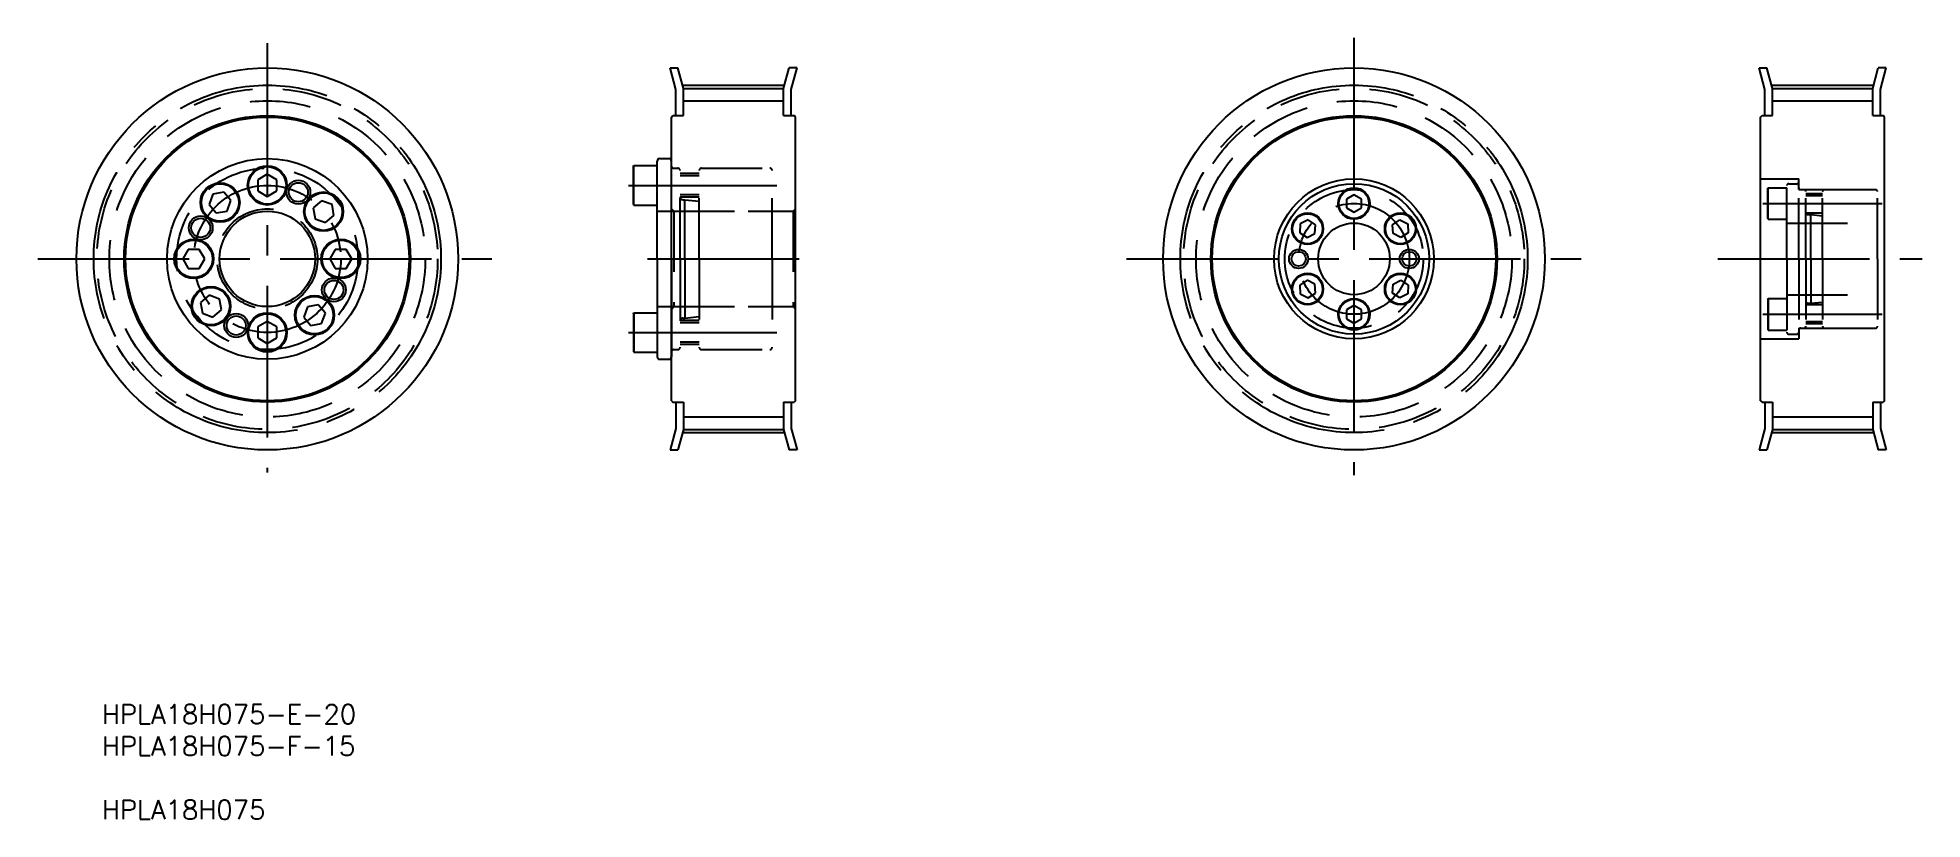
# Model space of a CAD drawing. Extents: x 2 to 397, y -15 to 148.
import ezdxf

# ---------------------------------------------------------------- set-up
doc = ezdxf.new("R2010")
doc.units = 0
doc.linetypes.add('CENTER', pattern=[50.8, 31.75, -6.35, 6.35, -6.35])
doc.linetypes.add('DASHED', pattern=[19.05, 12.7, -6.35])
doc.layers.get('0').update_dxf_attribs({"linetype": 'CONTINUOUS'})
doc.layers.add('CENTER', color=1, linetype='CENTER')
doc.styles.add('MISUMI', font='txt.shx')

# ---------------------------------------------------------------- blocks, each defined once
blk = doc.blocks.new('*U6')
at = {"color": 7, "linetype": 'CONTINUOUS', "style": 'MISUMI'}
for s, p in [('HPLA18H075-E-20', (15.05, 4.8)), ('HPLA18H075-F-15', (15.05, -1.87)), ('HPLA18H075', (15.05, -15.2))]:
    blk.add_text(s, height=4, dxfattribs=at).set_placement(p)

msp = doc.modelspace()

# ---------------------------------------------------------------- linework, layer by layer
at = {"color": 7, "linetype": 'CONTINUOUS'}
for p, q in [((135.33, 137.63), (134.12, 142.14)), ((134.12, 142.14), (135.78, 142.14)), ((136.93, 137.84), (135.78, 142.14)), ((157.93, 137.84), (159.08, 142.14)), ((160.74, 142.14), (159.08, 142.14)), ((159.53, 137.63), (160.74, 142.14)), ((363.54, 137.63), (362.33, 142.14)), ((362.33, 142.14), (363.98, 142.14)), ((365.14, 137.84), (363.98, 142.14)), ((386.14, 137.84), (387.29, 142.14)), ((388.95, 142.14), (387.29, 142.14)), ((387.74, 137.63), (388.95, 142.14)), ((135.33, 132.14), (135.33, 137.63)), ((136.93, 137.84), (157.93, 137.84)), ((136.93, 132.14), (136.93, 137.84)), ((157.93, 132.14), (157.93, 137.84)), ((159.53, 132.14), (159.53, 137.63)), ((363.54, 132.14), (363.54, 137.63)), ((365.14, 137.84), (386.14, 137.84)), ((365.14, 132.14), (365.14, 137.84)), ((386.14, 132.14), (386.14, 137.84)), ((387.74, 132.14), (387.74, 137.63)), ((134.43, 131.84), (134.73, 132.14)), ((134.43, 72.44), (134.43, 131.84)), ((134.73, 132.14), (136.93, 132.14)), ((157.93, 132.14), (160.13, 132.14)), ((160.43, 131.84), (160.13, 132.14)), ((160.43, 72.44), (160.43, 131.84)), ((362.64, 131.84), (362.94, 132.14)), ((362.64, 72.44), (362.64, 131.84)), ((362.94, 132.14), (365.14, 132.14)), ((386.14, 132.14), (388.34, 132.14)), ((388.64, 131.84), (388.34, 132.14)), ((388.64, 72.44), (388.64, 131.84)), ((131.43, 102.14), (131.43, 122.64)), ((131.93, 123.14), (133.93, 123.14)), ((134.43, 102.14), (134.43, 122.64)), ((49.73, 119.85), (47.73, 118.7)), ((47.73, 118.7), (47.73, 116.39)), ((51.73, 118.7), (49.73, 119.85)), ((50.73, 119.28), (50.73, 119.28)), ((51.23, 118.99), (51.23, 118.99)), ((51.73, 116.39), (51.73, 118.7)), ((126.43, 121.47), (126.55, 121.67)), ((126.43, 113.62), (126.43, 121.47)), ((126.55, 121.67), (131.43, 121.67)), ((126.55, 113.42), (126.55, 121.67)), ((131.43, 113.42), (131.43, 121.67)), ((131.43, 115.04), (131.43, 120.04)), ((38.34, 115.71), (37.55, 113.54)), ((40.62, 116.11), (38.34, 115.71)), ((42.1, 114.34), (40.62, 116.11)), ((47.73, 116.39), (49.73, 115.24)), ((49.73, 115.24), (51.73, 116.39)), ((277.44, 115.59), (275.84, 114.67)), ((275.84, 114.67), (275.84, 112.82)), ((279.04, 114.67), (277.44, 115.59)), ((278.24, 115.13), (278.24, 115.13)), ((278.64, 114.9), (278.64, 114.9)), ((279.04, 112.82), (279.04, 114.67)), ((37.55, 113.54), (39.04, 111.77)), ((39.04, 111.77), (41.31, 112.17)), ((41.31, 112.17), (42.1, 114.34)), ((61.12, 114.32), (59.36, 112.83)), ((59.36, 112.83), (59.76, 110.56)), ((63.29, 113.53), (61.12, 114.32)), ((61.93, 109.77), (63.7, 111.25)), ((63.7, 111.25), (63.29, 113.53)), ((126.43, 113.62), (126.55, 113.42)), ((126.55, 113.42), (131.43, 113.42)), ((275.84, 112.82), (277.44, 111.9)), ((277.44, 111.9), (279.04, 112.82)), ((59.76, 110.56), (61.93, 109.77)), ((266.16, 109.47), (266.06, 107.62)), ((266.06, 107.62), (267.61, 106.62)), ((267.81, 110.31), (266.16, 109.47)), ((267.61, 106.62), (269.26, 107.46)), ((269.36, 109.3), (267.81, 110.31)), ((269.26, 107.46), (269.36, 109.3)), ((285.52, 109.3), (287.07, 110.31)), ((285.62, 107.46), (285.52, 109.3)), ((287.26, 106.62), (285.62, 107.46)), ((287.07, 110.31), (288.72, 109.47)), ((288.81, 107.62), (287.26, 106.62)), ((288.72, 109.47), (288.81, 107.62)), ((33.17, 104.14), (32.02, 102.14)), ((35.48, 104.14), (33.17, 104.14)), ((36.64, 102.14), (35.48, 104.14)), ((63.97, 104.14), (62.82, 102.14)), ((66.28, 104.14), (63.97, 104.14)), ((67.44, 102.14), (66.28, 104.14)), ((32.02, 102.14), (33.17, 100.14)), ((33.17, 100.14), (35.48, 100.14)), ((35.48, 100.14), (36.64, 102.14)), ((62.82, 102.14), (63.97, 100.14)), ((63.97, 100.14), (66.28, 100.14)), ((66.28, 100.14), (67.44, 102.14)), ((131.43, 102.14), (131.43, 81.64)), ((134.43, 102.14), (134.43, 81.64)), ((267.61, 97.67), (266.06, 96.67)), ((266.06, 96.67), (266.16, 94.82)), ((266.16, 94.82), (267.81, 93.98)), ((269.26, 96.83), (267.61, 97.67)), ((267.81, 93.98), (269.36, 94.99)), ((269.36, 94.99), (269.26, 96.83)), ((285.52, 94.99), (285.62, 96.83)), ((287.07, 93.98), (285.52, 94.99)), ((285.62, 96.83), (287.26, 97.67)), ((288.72, 94.82), (287.07, 93.98)), ((287.26, 97.67), (288.81, 96.67)), ((288.81, 96.67), (288.72, 94.82)), ((37.53, 94.52), (35.76, 93.04)), ((35.76, 93.04), (36.16, 90.76)), ((39.7, 93.73), (37.53, 94.52)), ((38.33, 89.97), (40.1, 91.46)), ((40.1, 91.46), (39.7, 93.73)), ((58.14, 92.12), (57.35, 89.95)), ((60.42, 92.52), (58.14, 92.12)), ((61.9, 90.75), (60.42, 92.52)), ((126.43, 90.67), (126.55, 90.87)), ((126.55, 90.87), (131.43, 90.87)), ((126.55, 90.87), (126.55, 82.62)), ((131.43, 90.87), (131.43, 82.62)), ((277.44, 92.39), (275.84, 91.47)), ((275.84, 91.47), (275.84, 89.62)), ((279.04, 91.47), (277.44, 92.39)), ((279.04, 89.62), (279.04, 91.47)), ((36.16, 90.76), (38.33, 89.97)), ((49.73, 89.05), (47.73, 87.9)), ((47.73, 87.9), (47.73, 85.59)), ((51.73, 87.9), (49.73, 89.05)), ((51.73, 85.59), (51.73, 87.9)), ((57.35, 89.95), (58.84, 88.18)), ((58.84, 88.18), (61.11, 88.58)), ((61.11, 88.58), (61.9, 90.75)), ((126.43, 90.67), (126.43, 82.82)), ((131.43, 89.24), (131.43, 84.24)), ((275.84, 89.62), (277.44, 88.7)), ((277.44, 88.7), (279.04, 89.62)), ((47.73, 85.59), (49.73, 84.44)), ((49.73, 84.44), (51.73, 85.59)), ((126.43, 82.82), (126.55, 82.62)), ((126.55, 82.62), (131.43, 82.62)), ((131.93, 81.14), (133.93, 81.14)), ((134.43, 72.44), (134.73, 72.14)), ((134.73, 72.14), (136.93, 72.14)), ((135.33, 72.14), (135.33, 66.66)), ((136.93, 72.14), (136.93, 66.45)), ((157.93, 72.14), (160.13, 72.14)), ((157.93, 72.14), (157.93, 66.45)), ((159.53, 72.14), (159.53, 66.66)), ((160.43, 72.44), (160.13, 72.14)), ((362.64, 72.44), (362.94, 72.14)), ((362.94, 72.14), (365.14, 72.14)), ((363.54, 72.14), (363.54, 66.66)), ((365.14, 72.14), (365.14, 66.45)), ((386.14, 72.14), (388.34, 72.14)), ((386.14, 72.14), (386.14, 66.45)), ((387.74, 72.14), (387.74, 66.66)), ((388.64, 72.44), (388.34, 72.14)), ((135.33, 66.66), (134.12, 62.14)), ((136.93, 66.45), (135.78, 62.14)), ((136.93, 66.45), (157.93, 66.45)), ((157.93, 66.45), (159.08, 62.14)), ((159.53, 66.66), (160.74, 62.14)), ((363.54, 66.66), (362.33, 62.14)), ((365.14, 66.45), (363.98, 62.14)), ((365.14, 66.45), (386.14, 66.45)), ((386.14, 66.45), (387.29, 62.14)), ((387.74, 66.66), (388.95, 62.14)), ((134.12, 62.14), (135.78, 62.14)), ((160.74, 62.14), (159.08, 62.14)), ((362.33, 62.14), (363.98, 62.14)), ((388.95, 62.14), (387.29, 62.14))]:
    msp.add_line(p, q, dxfattribs=at)
at = {"color": 3, "linetype": 'CONTINUOUS'}
for p, q in [((136.93, 135.25), (157.93, 135.25)), ((365.14, 135.25), (386.14, 135.25)), ((136.93, 69.04), (157.93, 69.04)), ((365.14, 69.04), (386.14, 69.04))]:
    msp.add_line(p, q, dxfattribs=at)
at = {"color": 3, "linetype": 'DASHED'}
for p, q in [((134.84, 121.14), (135.73, 121.14)), ((136.23, 102.14), (136.23, 120.64)), ((140.23, 120.04), (136.23, 120.04)), ((140.23, 119.54), (136.23, 119.54)), ((140.23, 102.14), (140.23, 120.64)), ((140.73, 121.14), (155.03, 121.14)), ((155.53, 102.14), (155.53, 120.64)), ((362.64, 118.89), (370.64, 118.89)), ((370.64, 116.64), (370.64, 118.89)), ((140.23, 115.54), (136.23, 115.54)), ((140.23, 115.04), (136.23, 115.04)), ((136.83, 114.54), (137.23, 114.54)), ((137.23, 102.14), (137.23, 114.54)), ((137.23, 114.54), (140.23, 114.21)), ((364.14, 116.88), (364.23, 117.04)), ((364.14, 110.61), (364.14, 116.88)), ((364.23, 110.44), (364.23, 117.04)), ((364.23, 117.04), (368.14, 117.04)), ((368.14, 102.14), (368.14, 117.49)), ((368.14, 110.44), (368.14, 117.04)), ((368.14, 111.74), (368.14, 115.74)), ((368.54, 117.89), (370.24, 117.89)), ((370.64, 102.14), (370.64, 117.49)), ((370.64, 116.64), (388.64, 116.64)), ((371.05, 116.64), (371.74, 116.64)), ((372.14, 102.14), (372.14, 116.24)), ((375.64, 115.74), (372.14, 115.74)), ((375.64, 115.34), (372.14, 115.34)), ((375.64, 102.14), (375.64, 116.24)), ((376.04, 116.64), (386.74, 116.64)), ((387.14, 102.14), (387.14, 116.24)), ((131.43, 112.14), (155.53, 112.14)), ((134.43, 112.64), (134.93, 112.14)), ((134.93, 112.14), (159.93, 112.14)), ((134.93, 112.14), (134.93, 92.14)), ((160.43, 112.64), (159.93, 112.14)), ((159.93, 112.14), (159.93, 92.14)), ((364.14, 110.61), (364.23, 110.44)), ((375.64, 111.74), (372.15, 111.74)), ((372.55, 111.44), (373.14, 111.44)), ((373.14, 111.44), (375.64, 111.19)), ((373.14, 102.14), (373.14, 111.44)), ((364.23, 110.44), (368.14, 110.44)), ((368.14, 109.64), (387.14, 109.64)), ((136.23, 102.14), (136.23, 83.64)), ((137.23, 102.14), (137.23, 89.74)), ((140.23, 102.14), (140.23, 83.64)), ((155.53, 102.14), (155.53, 83.64)), ((368.14, 102.14), (368.14, 86.79)), ((370.64, 102.14), (370.64, 86.79)), ((372.14, 102.14), (372.14, 88.04)), ((373.14, 102.14), (373.14, 92.84)), ((375.64, 102.14), (375.64, 88.04)), ((387.14, 102.14), (387.14, 88.04)), ((131.43, 92.14), (155.53, 92.14)), ((134.43, 91.64), (134.93, 92.14)), ((134.93, 92.14), (159.93, 92.14)), ((160.43, 91.64), (159.93, 92.14)), ((364.14, 93.68), (364.23, 93.84)), ((364.14, 93.68), (364.14, 87.41)), ((364.23, 93.84), (368.14, 93.84)), ((364.23, 93.84), (364.23, 87.24)), ((368.14, 94.64), (387.14, 94.64)), ((368.14, 93.84), (368.14, 87.24)), ((368.14, 92.54), (368.14, 88.54)), ((375.64, 92.54), (372.15, 92.54)), ((372.55, 92.84), (373.14, 92.84)), ((373.14, 92.84), (375.64, 93.09)), ((140.23, 89.24), (136.23, 89.24)), ((140.23, 88.74), (136.23, 88.74)), ((136.83, 89.74), (137.23, 89.74)), ((137.23, 89.74), (140.23, 90.08)), ((364.14, 87.41), (364.23, 87.24)), ((364.23, 87.24), (368.14, 87.24)), ((370.64, 87.64), (370.64, 85.39)), ((370.64, 87.64), (388.64, 87.64)), ((371.05, 87.64), (371.74, 87.64)), ((375.64, 88.94), (372.14, 88.94)), ((375.64, 88.54), (372.14, 88.54)), ((376.04, 87.64), (386.74, 87.64)), ((134.84, 83.14), (135.73, 83.14)), ((140.23, 84.74), (136.23, 84.74)), ((140.23, 84.24), (136.23, 84.24)), ((140.73, 83.14), (155.03, 83.14)), ((362.64, 85.39), (370.64, 85.39)), ((368.54, 86.39), (370.24, 86.39))]:
    msp.add_line(p, q, dxfattribs=at)
at = {"color": 7, "linetype": 'CONTINUOUS'}
for centre, radius in [((49.73, 102.14), 40), ((277.44, 102.14), 40), ((49.73, 102.14), 30), ((49.73, 102.14), 29.7), ((277.44, 102.14), 30), ((277.44, 102.14), 29.7), ((49.73, 102.14), 21), ((49.73, 117.54), 4.12), ((49.73, 117.54), 3.92), ((277.44, 102.14), 16.75), ((39.83, 113.94), 4.12), ((39.83, 113.94), 3.92), ((56.24, 116.1), 2), ((61.53, 112.04), 4.12), ((61.53, 112.04), 3.92), ((277.44, 102.14), 15.75), ((277.44, 113.74), 3.3), ((277.44, 113.74), 3.14), ((35.77, 108.65), 2), ((49.73, 102.14), 10), ((267.71, 108.46), 3.3), ((267.71, 108.46), 3.14), ((287.17, 108.46), 3.3), ((287.17, 108.46), 3.14), ((277.44, 102.14), 7.5), ((34.33, 102.14), 4.12), ((34.33, 102.14), 3.92), ((65.13, 102.14), 4.12), ((65.13, 102.14), 3.92), ((265.84, 102.14), 2), ((265.84, 102.14), 1.5), ((289.04, 102.14), 2), ((289.04, 102.14), 1.5), ((267.71, 95.83), 3.3), ((267.71, 95.83), 3.14), ((287.17, 95.83), 3.3), ((287.17, 95.83), 3.14), ((37.93, 92.25), 4.12), ((37.93, 92.25), 3.92), ((63.69, 95.64), 2), ((49.73, 86.74), 4.12), ((59.63, 90.35), 4.12), ((59.63, 90.35), 3.92), ((277.44, 90.54), 3.3), ((277.44, 90.54), 3.14), ((43.22, 88.19), 2), ((49.73, 86.74), 3.92)]:
    msp.add_circle(centre, radius, dxfattribs=at)
at = {"color": 3, "linetype": 'DASHED'}
for centre, radius in [((49.73, 102.14), 35.69), ((49.73, 102.14), 33.1), ((277.44, 102.14), 35.69), ((277.44, 102.14), 33.1), ((49.73, 102.14), 19), ((277.44, 102.14), 14.5), ((49.73, 102.14), 10.5)]:
    msp.add_circle(centre, radius, dxfattribs=at)
at = {"color": 3}
for centre in [(56.24, 116.1), (35.77, 108.65), (63.69, 95.64), (43.22, 88.19)]:
    msp.add_circle(centre, 2.5, dxfattribs=at)
at = {"color": 7, "linetype": 'CONTINUOUS'}
for centre, start, end in [((131.93, 122.64), 90, 180), ((133.93, 122.64), 0, 90), ((131.93, 81.64), 180, 270), ((133.93, 81.64), 270, 0)]:
    msp.add_arc(centre, 0.5, start, end, dxfattribs=at)
at = {"color": 3, "linetype": 'DASHED'}
for centre, radius, start, end in [((134.84, 121.55), 0.41, 180, 270), ((135.73, 120.64), 0.5, 0, 90), ((140.73, 120.64), 0.5, 90, 180), ((155.03, 120.64), 0.5, 0, 90), ((136.83, 115.14), 0.6, 180.0007, 270), ((368.54, 117.49), 0.4, 90, 180), ((370.24, 117.49), 0.4, 0, 90), ((371.05, 117.05), 0.41, 180, 270), ((371.74, 116.24), 0.4, 0, 90), ((376.04, 116.24), 0.4, 90, 180), ((386.74, 116.24), 0.4, 0, 90), ((372.55, 111.85), 0.41, 180, 270), ((372.55, 92.43), 0.41, 90, 180), ((136.83, 89.14), 0.6, 90, 179.9993), ((371.05, 87.23), 0.41, 90, 180), ((371.74, 88.04), 0.4, 270, 0), ((376.04, 88.04), 0.4, 180, 270), ((386.74, 88.04), 0.4, 270, 0), ((134.84, 82.73), 0.41, 90, 180), ((135.73, 83.64), 0.5, 270, 0), ((140.73, 83.64), 0.5, 180, 270), ((155.03, 83.64), 0.5, 270, 0), ((368.54, 86.79), 0.4, 180, 270), ((370.24, 86.79), 0.4, 270, 0)]:
    msp.add_arc(centre, radius, start, end, dxfattribs=at)
at = {"layer": 'CENTER', "color": 1, "linetype": 'CENTER'}
for p, q in [((49.73, 147.32), (49.73, 57.43)), ((277.44, 148.46), (277.44, 56.85)), ((136.75, 138.53), (158.12, 138.53)), ((364.95, 138.53), (386.32, 138.53)), ((125.43, 117.54), (156.53, 117.54)), ((363.14, 113.74), (388.14, 113.74)), ((1.61, 102.14), (96.8, 102.14)), ((129.43, 102.14), (165.43, 102.14)), ((229.79, 102.14), (325.8, 102.14)), ((353.7, 102.14), (396.53, 102.14)), ((363.14, 90.54), (388.14, 90.54)), ((125.43, 86.74), (156.53, 86.74)), ((136.75, 65.76), (158.12, 65.76)), ((364.95, 65.76), (386.32, 65.76))]:
    msp.add_line(p, q, dxfattribs=at)
for centre, radius in [((49.73, 102.14), 36.38), ((277.44, 102.14), 36.38), ((49.73, 102.14), 15.4), ((277.44, 102.14), 11.6)]:
    msp.add_circle(centre, radius, dxfattribs=at)

# ---------------------------------------------------------------- block references
at = {"color": 7, "linetype": 'CONTINUOUS'}
msp.add_blockref('*U6', (0, 0), dxfattribs=at)

doc.saveas('drawing.dxf')
